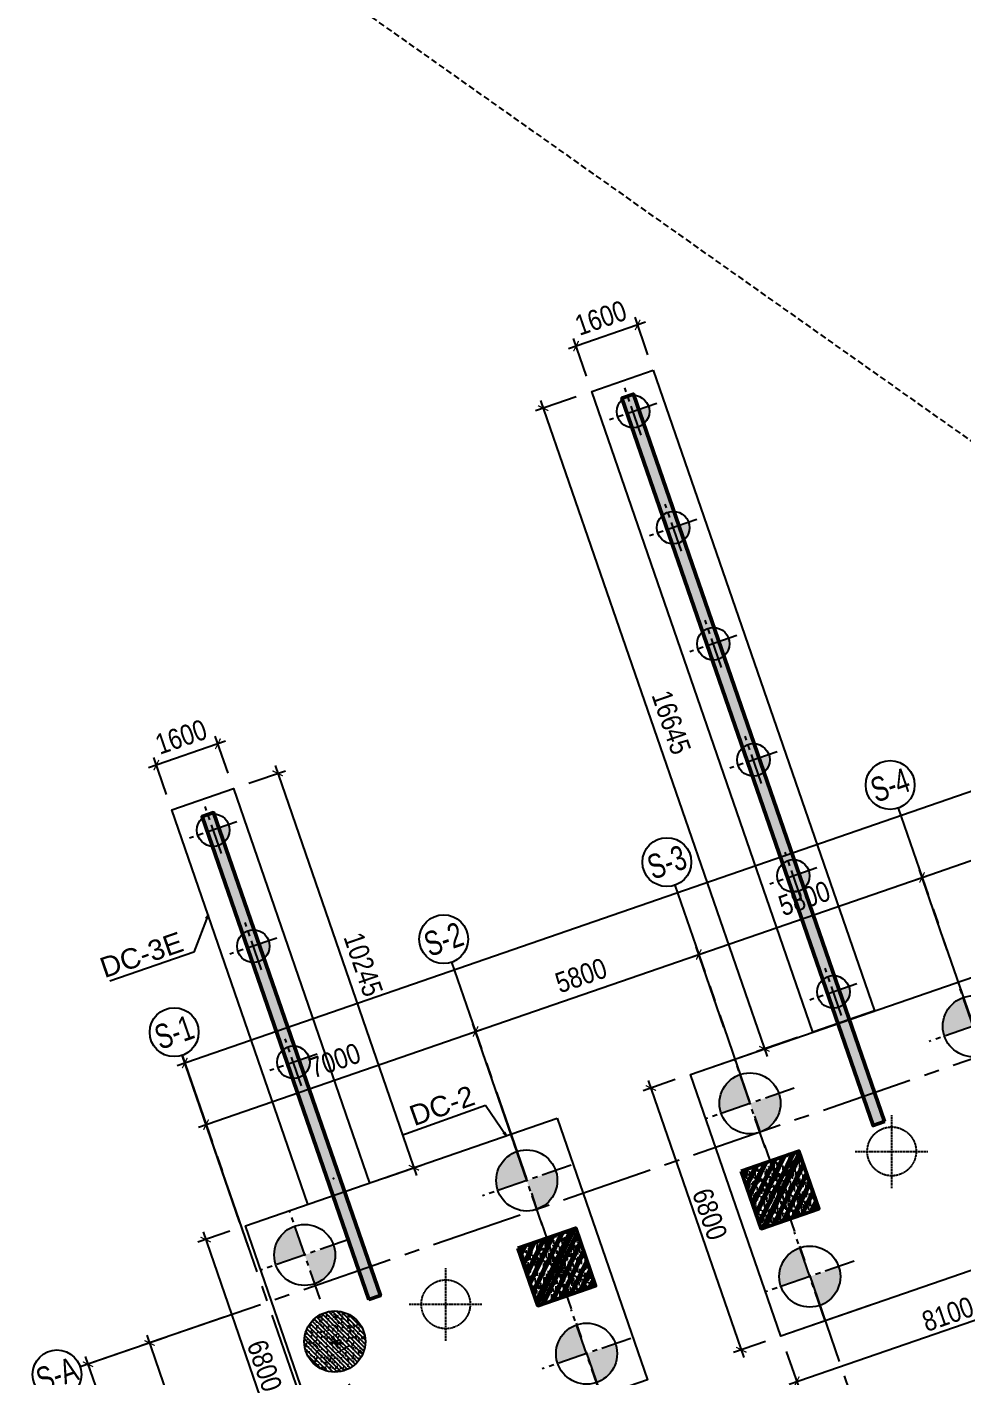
# Model space of a CAD drawing. Header units: millimetres. Extents: x -80883 to 1373228, y -532110 to 182357.
# Drawn here: x 667241 to 690201, y -302560 to -269431 of the extents above; entities that cross this region are included whole.
import ezdxf
from ezdxf.enums import TextEntityAlignment as Align
from ezdxf.xclip import XClip

# ---------------------------------------------------------------- set-up
doc = ezdxf.new("R2010")
doc.units = ezdxf.units.MM
doc.header["$LTSCALE"] = 100
doc.header["$XCLIPFRAME"] = 0
doc.header["$PDMODE"] = 32
doc.header["$PDSIZE"] = 2.5
for name, pattern in [('CENTER2', [1.125, 0.75, -0.125, 0.125, -0.125]), ('DASHED', [4.5, 3, -1.5]), ('HIDDEN', [0.375, 0.25, -0.125]), ('Xref_ST_MBDV Cot vach 30.7.2022$0$DASHDOT', [1, 0.5, -0.25, 0, -0.25])]:
    doc.linetypes.add(name, pattern=pattern)
for name, color, linetype in [('ccu11-Dim', 8, 'Continuous'), ('ccu11-Khuat', 9, 'DASHED'), ('ccu11-Manh', 8, 'Continuous'), ('ccu12-Hatch', 250, 'Continuous'), ('ccu12-Pile', 4, 'Continuous'), ('ccu12-Thay', 7, 'Continuous'), ('ccu12-Truc', 13, 'CENTER2'), ('KC-Betong', 6, 'Continuous'), ('KC2-CONCRETE', 7, 'Continuous'), ('KC2-DIM', 251, 'Continuous'), ('KCS_CENTER_POINT', 7, 'Continuous'), ('KCS_PILE', 8, 'HIDDEN'), ('KT-Dim', 8, 'Continuous'), ('Xref_ST_MBDV Cot vach 30.7.2022$0$Xref_ST_MBDV Cot vach 30.7.2022|Xref_ST_MBDV Cot vach 30.7.2022|Xref_ST_MBDV Cot vach 30.7.2022|Xref_ST_MBDV Cot vach 30.7.2022|A-WALL-PATT', 251, 'Continuous'), ('Xref_ST_MBDV Cot vach 30.7.2022$0$Xref_ST_MBDV Cot vach 30.7.2022|Xref_ST_MBDV Cot vach 30.7.2022|Xref_ST_MBDV Cot vach 30.7.2022|Xref_ST_MBDV Cot vach 30.7.2022|Site_plot line', 1, 'Xref_ST_MBDV Cot vach 30.7.2022$0$DASHDOT'), ('Xref_ST_MBDV Cot vach 30.7.2022|Xref_ST_MBDV Cot vach 30.7.2022|Xref_ST_MBDV Cot vach 30.7.2022|Xref_ST_MBDV Cot vach 30.7.2022|A-GRID-SYM', 50, 'Continuous')]:
    doc.layers.add(name, color=color, linetype=linetype)
for name, color, linetype, lineweight in [('ccu12-Tencaukien', 9, 'Continuous', 15), ('KT-Net cot', 2, 'Continuous', 50), ('KT-Net cot vach', 6, 'Continuous', 50), ('KT-Vat lieu', 250, 'Continuous', 9)]:
    doc.layers.add(name, color=color, linetype=linetype, lineweight=lineweight)
doc.styles.add('Arial', font='arial.ttf', dxfattribs={"width": 0.7})
doc.styles.add('Arial Narrow', font='ARIALN.TTF')
doc.styles.add('HBA-Text', font='GOTHIC.TTF')
doc.dimstyles.new('ccu11-100x2', dxfattribs={"dimscale": 100, "dimtxt": 2.5, "dimasz": 1, "dimexe": 1, "dimexo": 2, "dimgap": 1, "dimtad": 1, "dimdec": 0, "dimlfac": 0.5, "dimrnd": 5, "dimdsep": 46, "dimtxsty": 'Arial', "dimblk": 'ARCHTICK', "dimcen": -1, "dimdle": 1, "dimclrd": 256, "dimclre": 256, "dimclrt": 31, "dimadec": 0, "dimazin": 2, "dimtfac": 0.1, "dimtdec": 0, "dimtmove": 0, "dimatfit": 1, "dimldrblk": 'ARCHTICK', "dimfxl": 1, "dimtvp": 0.833333, "dimtolj": 1, "dimtzin": 12, "dimarcsym": 0})
doc.dimstyles.new('ccu12-200', dxfattribs={"dimscale": 200, "dimtxt": 2.5, "dimasz": 1, "dimexe": 1, "dimexo": 2, "dimgap": 1, "dimtad": 1, "dimdec": 0, "dimrnd": 5, "dimdsep": 46, "dimtxsty": 'Arial Narrow', "dimblk": 'ARCHTICK', "dimcen": -1, "dimdle": 1, "dimclrd": 256, "dimclre": 256, "dimclrt": 3, "dimadec": 0, "dimazin": 2, "dimtfac": 0.1, "dimtdec": 0, "dimtmove": 0, "dimatfit": 1, "dimldrblk": 'ARCHTICK', "dimfxl": 1, "dimtvp": 0.833333, "dimtolj": 1, "dimtzin": 12, "dimarcsym": 0})
doc.dimstyles.new('CCU_1-300', dxfattribs={"dimscale": 200, "dimtxt": 2.5, "dimasz": 1, "dimexe": 1, "dimexo": 2, "dimgap": 0.5, "dimtad": 1, "dimdec": 0, "dimrnd": 5, "dimdsep": 46, "dimtxsty": 'Arial Narrow', "dimblk": 'ARCHTICK', "dimcen": -1, "dimdle": 1, "dimclrd": 256, "dimclre": 256, "dimclrt": 3, "dimadec": 0, "dimazin": 2, "dimtfac": 0.1, "dimtdec": 0, "dimtix": 1, "dimtmove": 2, "dimatfit": 1, "dimfxl": 1, "dimtvp": 0.833333, "dimtolj": 1, "dimtzin": 12, "dimarcsym": 0})
pattern_1 = [(50, (550, -550), (286.904, -25.1), [30, -330]), (355, (550, -550), (-55.5, 300.877), [24, -264]), (100.451, (573.9, -552.1), (231.404, 275.776), [25.496, -280.457]), (46.184, (550, -470), (426.9, -66.21), [45, -495]), (96.636, (585.57, -475.5), (373.87, 389.65), [38.24, -420.69]), (351.184, (550, -470), (373.86, 389.65), [36, -396]), (21, (590, -490), (238.763, -161.048), [30, -330]), (326, (590, -490), (97.326, 290.06), [24, -264]), (71.451, (609.9, -503.42), (336.09, 129.01), [25.496, -280.457]), (37.5, (550, -550), (4.864, 133.1575), [0, -260.8, 0, -268, 0, -265]), (7.5, (550, -550), (105.228, 157.765), [0, -152.8, 0, -254.8, 0, -101]), (327.5, (460.8, -550), (213.529, -9.022), [0, -100, 0, -312, 0, -414]), (317.5, (420.8, -550), (233.274, 40.042), [0, -130, 0, -207.2, 0, -294]), (45, (550, -550), (-120.208, 120.208), []), (45, (550, -501), (-120.208, 120.208), [])]
pattern_2 = [(50, (108165.77, -54076.06), (286.90407, -25.10085), [30, -330]), (355, (108165.77, -54076.06), (-55.5005, 300.87685), [24, -264]), (100.4514, (108189.68, -54078.15), (231.40375, 275.7758), [25.4961, -280.45684]), (46.1842, (108165.77, -53996.06), (426.8964, -66.2076), [45, -495]), (96.6356, (108201.34, -54001.57), (373.8651, 389.6471), [38.2441, -420.6852]), (351.1842, (108165.77, -53996.06), (373.8648, 389.6474), [36, -396]), (21, (108205.77, -54016.06), (238.7628, -161.04756), [30, -330]), (326, (108205.77, -54016.06), (97.3261, 290.06), [24, -264]), (71.4514, (108225.66, -54029.48), (336.08905, 129.0122), [25.4961, -280.45684]), (37.5, (108165.77, -54076.06), (4.86394, 133.15754), [0, -260.8, 0, -268, 0, -265]), (7.5, (108165.77, -54076.06), (105.22781, 157.76468), [0, -152.8, 0, -254.8, 0, -101]), (327.5, (108076.57, -54076.06), (213.52897, -9.02195), [0, -100, 0, -312, 0, -414]), (317.5, (108036.57, -54076.06), (233.27447, 40.042), [0, -130, 0, -207.2, 0, -294]), (45, (108165.77, -54076.06), (-106.06602, 106.06602), []), (45, (108236.48, -54076.06), (-106.06602, 106.06602), [])]

# ---------------------------------------------------------------- blocks, each defined once
blk = doc.blocks.new('Xref_ST_MBDV Cot vach 30.7.2022$0$Tuong Vay01-flat-1')
at = {"layer": 'Xref_ST_MBDV Cot vach 30.7.2022$0$Xref_ST_MBDV Cot vach 30.7.2022|Xref_ST_MBDV Cot vach 30.7.2022|Xref_ST_MBDV Cot vach 30.7.2022|Xref_ST_MBDV Cot vach 30.7.2022|A-WALL-PATT'}
h = blk.add_hatch(dxfattribs=at)
h.set_pattern_fill('ACET-2D-VATLIEU04', color=256, scale=50, pattern_type=2)
h.set_pattern_definition([(50, (-11139561.84, -1407213.45), (-225.902474, 189.5546825), [37.5, -412.5]), (355, (-11139561.84, -1407213.45), (32.127212, 367.215716), [30, -330]), (100.4514, (-11139531.95, -1407216.06), (-341.231527, -62.944187), [31.870095, -350.571056]), (46.1842, (-11139561.84, -1407113.45), (-319.180497, 306.252097), [56.25, -618.75]), (96.6356, (-11139517.37, -1407120.34), (-516.995922, -60.144022), [47.805144, -525.8565]), (351.1842, (-11139561.84, -1407113.45), (84.740774, 546.39543), [45, -495]), (21, (-11139511.84, -1407138.45), (-105.680822, 275.3079534), [37.5, -412.5]), (326, (-11139511.84, -1407138.45), (206.128805, 305.59852), [30, -330]), (71.4514, (-11139486.97, -1407155.22), (-328.963765, 110.380101), [31.870095, -350.571056]), (37.5, (-11139561.84, -1407213.45), (-78.1345294, 101.8269012), [0, -326, 0, -335, 0, -331.25]), (7.5, (-11139561.84, -1407213.45), (-23.2793464, 176.824191), [0, -191, 0, -318.5, 0, -126.25]), (327.5, (-11139673.34, -1407213.45), (71.9444175, 112.9301145), [0, -125, 0, -390, 0, -517.5000003]), (317.5, (-11139723.34, -1407213.45), (158.0205496, 172.449169), [0, -162.5, 0, -259, 0, -367.5]), (45, (-11139561.84, -1407213.45), (-150.260191, 150.260191), []), (45, (-11139561.84, -1407152.2), (-150.260191, 150.260191), [])])
h.paths.add_polyline_path([(-82665, -118500), (-81837, -121132), (-80903, -123728), (-79863, -126284), (-78720, -128795), (-77475, -131258), (-76131, -133667), (-74689, -136020), (-73153, -138312), (-71525, -140539), (-69807, -142699), (-68002, -144786), (-66114, -146798), (-64145, -148731), (-62100, -150582), (-59980, -152349), (-57790, -154027), (-55533, -155614), (-53213, -157109), (-50835, -158507), (-48401, -159807), (-45916, -161007), (-43385, -162104), (-40811, -163097), (-38198, -163985), (-35551, -164765), (-32875, -165436), (-30174, -165998), (-27451, -166448), (-24702, -166789), (-4397, -168938), (36420, -167648), (41836, -160719), (12445, -24368), (8473, -9249), (-4719, -5521), (-10557, -9947), (-34021, -27848), (-39777, -32009), (-41249, -35294), (-45787, -38574), (-49368, -38942), (-57644, -44924), (-59845, -46601), (-61969, -48362), (-64020, -50208), (-65993, -52137), (-67887, -54144), (-69696, -56226), (-71420, -58381), (-73054, -60604), (-74596, -62892), (-76043, -65242), (-77394, -67648), (-78645, -70107), (-79794, -72615), (-80841, -75168), (-81782, -77762), (-82617, -80392), (-83343, -83054), (-83961, -85743), (-84468, -88455), (-84865, -91186), (-85149, -93930), (-85321, -96684), (-85381, -99530), (-85329, -102201), (-85163, -104955), (-84886, -107701), (-84496, -110432), (-83996, -113146), (-83385, -115836)], flags=16)
h.paths.add_polyline_path([(-83625, -118781), (-82785, -121452), (-81837, -124086), (-80781, -126680), (-79621, -129228), (-78358, -131727), (-76994, -134172), (-75531, -136560), (-73973, -138886), (-72320, -141146), (-70577, -143337), (-68746, -145455), (-66829, -147497), (-64832, -149459), (-62755, -151337), (-60604, -153130), (-58382, -154833), (-56092, -156444), (-53738, -157960), (-51324, -159379), (-48854, -160699), (-46333, -161916), (-43764, -163030), (-41151, -164038), (-38500, -164938), (-35814, -165730), (-33098, -166411), (-30357, -166981), (-27595, -167438), (-24816, -167783), (-4434, -169940), (36920, -168633), (42913, -160966), (13418, -24135), (9295, -8442), (-4926, -4424), (-11163, -9151), (-34617, -27045), (-40580, -31355), (-42052, -34640), (-46156, -37607), (-49737, -37975), (-58240, -44121), (-60467, -45819), (-62623, -47605), (-64704, -49479), (-66707, -51435), (-68628, -53472), (-70465, -55586), (-72214, -57772), (-73872, -60029), (-75437, -62350), (-76905, -64734), (-78276, -67176), (-79545, -69672), (-80712, -72217), (-81774, -74808), (-82729, -77440), (-83576, -80109), (-84314, -82810), (-84940, -85539), (-85455, -88291), (-85857, -91062), (-86146, -93847), (-86321, -96642), (-86382, -99529), (-86328, -102241), (-86160, -105036), (-85879, -107821), (-85484, -110593), (-84976, -113347), (-84356, -116078)])
at = {"layer": 'Xref_ST_MBDV Cot vach 30.7.2022$0$Xref_ST_MBDV Cot vach 30.7.2022|Xref_ST_MBDV Cot vach 30.7.2022|Xref_ST_MBDV Cot vach 30.7.2022|Xref_ST_MBDV Cot vach 30.7.2022|Site_plot line', "ltscale": 5000}
blk.add_arc((-17764, -99529), 69167, 126.14636, 263.7927, dxfattribs=at)
blk = doc.blocks.new('_ARCHTICK')
at = {"color": 0, "linetype": 'ByBlock', "const_width": 0.15}
blk.add_lwpolyline([(-0.5, -0.5), (0.5, 0.5)], dxfattribs=at)
blk = doc.blocks.new('*D1089')
at = {"layer": 'Defpoints', "color": 0, "transparency": 16777216}
for p in [(308279, -57856, 0), (312200, -66552, 0), (309168, -67599)]:
    blk.add_point(p, dxfattribs=at)
at = {"layer": 'KT-Dim', "lineweight": -2, "transparency": 16777216}
for p, q in [((307901, -57986), (305879, -58684)), ((306003, -58430), (309233, -67788)), ((311822, -66683), (308979, -67664))]:
    blk.add_line(p, q, dxfattribs=at)
at = {"layer": 'KT-Dim', "lineweight": -2, "transparency": 16777216, "xscale": 200, "yscale": 200, "zscale": 200}
for p, rotation in [((306068, -58619), 109.0471379636341), ((309168, -67599), 289.0471379636341)]:
    blk.add_blockref('_ARCHTICK', p, dxfattribs=dict(at, rotation=rotation))
at = {"layer": 'KT-Dim', "color": 3, "transparency": 16777216, "insert": (308048, -62961), "char_height": 500, "attachment_point": 5, "rotation": 289.0471, "style": 'Arial Narrow'}
blk.add_mtext('\\A1;9500', dxfattribs=at)
blk = doc.blocks.new('GRID-SYM-flat-103')
at = {"layer": 'Xref_ST_MBDV Cot vach 30.7.2022|Xref_ST_MBDV Cot vach 30.7.2022|Xref_ST_MBDV Cot vach 30.7.2022|Xref_ST_MBDV Cot vach 30.7.2022|A-GRID-SYM'}
blk.add_circle((0, 0, 0), 900, dxfattribs=at)
at = {"layer": 'Xref_ST_MBDV Cot vach 30.7.2022|Xref_ST_MBDV Cot vach 30.7.2022|Xref_ST_MBDV Cot vach 30.7.2022|Xref_ST_MBDV Cot vach 30.7.2022|A-GRID-SYM', "style": 'HBA-Text'}
blk.add_attdef('GRID', text='', height=900, rotation=19.0471, dxfattribs=at).set_placement((0, 0, 0), align=Align.MIDDLE_CENTER)
blk = doc.blocks.new('*D1059')
at = {"layer": 'Defpoints', "color": 0, "transparency": 16777216}
for p in [(306861, -58345, 0), (323836, -104143), (320491, -105298)]:
    blk.add_point(p, dxfattribs=at)
at = {"layer": 'KT-Dim', "lineweight": -2, "transparency": 16777216}
for p, q in [((306483, -58476), (304366, -59206)), ((304490, -58952), (320556, -105487)), ((323458, -104273), (320302, -105363))]:
    blk.add_line(p, q, dxfattribs=at)
at = {"layer": 'KT-Dim', "lineweight": -2, "transparency": 16777216, "xscale": 200, "yscale": 200, "zscale": 200}
for p, rotation in [((304555, -59141), 109.0471379636341), ((320491, -105298), 289.0471379636341)]:
    blk.add_blockref('_ARCHTICK', p, dxfattribs=dict(at, rotation=rotation))
at = {"layer": 'KT-Dim', "color": 3, "transparency": 16777216, "insert": (312954, -82071), "char_height": 500, "attachment_point": 5, "rotation": 289.0471, "style": 'Arial Narrow'}
blk.add_mtext('\\A1;48830', dxfattribs=at)
blk = doc.blocks.new('*D1063')
at = {"layer": 'Defpoints', "color": 0, "transparency": 16777216}
for p in [(314073, -50971), (315243, -54360), (308626, -56644)]:
    blk.add_point(p, dxfattribs=at)
at = {"layer": 'KT-Dim', "lineweight": -2, "transparency": 16777216}
for p, q in [((307267, -53321), (314262, -50906)), ((315112, -53982), (314007, -50782)), ((308495, -56266), (307391, -53067))]:
    blk.add_line(p, q, dxfattribs=at)
at = {"layer": 'KT-Dim', "lineweight": -2, "transparency": 16777216, "xscale": 200, "yscale": 200, "zscale": 200}
for p, rotation in [((314073, -50971), 19.04713796363416), ((307456, -53256), 199.0471379636342)]:
    blk.add_blockref('_ARCHTICK', p, dxfattribs=dict(at, rotation=rotation))
at = {"layer": 'KT-Dim', "color": 3, "transparency": 16777216, "insert": (310616, -51683), "char_height": 500, "attachment_point": 5, "rotation": 19.0471, "style": 'Arial Narrow'}
blk.add_mtext('\\A1;7000', dxfattribs=at)
blk = doc.blocks.new('*D1064')
at = {"layer": 'Defpoints', "color": 0, "transparency": 16777216}
for p in [(319555, -49079), (320303, -51244), (315243, -54360)]:
    blk.add_point(p, dxfattribs=at)
at = {"layer": 'KT-Dim', "lineweight": -2, "transparency": 16777216}
for p, q in [((313884, -51037), (319744, -49013)), ((320172, -50866), (319490, -48890)), ((315112, -53982), (314007, -50782))]:
    blk.add_line(p, q, dxfattribs=at)
at = {"layer": 'KT-Dim', "lineweight": -2, "transparency": 16777216, "xscale": 200, "yscale": 200, "zscale": 200}
for p, rotation in [((319555, -49079), 19.04713796363416), ((314073, -50971), 199.0471379636342)]:
    blk.add_blockref('_ARCHTICK', p, dxfattribs=dict(at, rotation=rotation))
at = {"layer": 'KT-Dim', "color": 3, "transparency": 16777216, "insert": (316665, -49595), "char_height": 500, "attachment_point": 5, "rotation": 19.0471, "style": 'Arial Narrow'}
blk.add_mtext('\\A1;5800', dxfattribs=at)
blk = doc.blocks.new('*D1065')
at = {"layer": 'Defpoints', "color": 0, "transparency": 16777216}
for p in [(325038, -47186), (325785, -49351), (320303, -51244)]:
    blk.add_point(p, dxfattribs=at)
at = {"layer": 'KT-Dim', "lineweight": -2, "transparency": 16777216}
for p, q in [((325655, -48973), (324972, -46997)), ((319366, -49144), (325227, -47121)), ((320172, -50866), (319490, -48890))]:
    blk.add_line(p, q, dxfattribs=at)
at = {"layer": 'KT-Dim', "lineweight": -2, "transparency": 16777216, "xscale": 200, "yscale": 200, "zscale": 200}
for p, rotation in [((325038, -47186), 19.04713796363416), ((319555, -49079), 199.0471379636342)]:
    blk.add_blockref('_ARCHTICK', p, dxfattribs=dict(at, rotation=rotation))
at = {"layer": 'KT-Dim', "color": 3, "transparency": 16777216, "insert": (322148, -47702), "char_height": 500, "attachment_point": 5, "rotation": 19.0471, "style": 'Arial Narrow'}
blk.add_mtext('\\A1;5800', dxfattribs=at)
blk = doc.blocks.new('*D1066')
at = {"layer": 'Defpoints', "color": 0, "transparency": 16777216}
for p in [(333214, -44363), (333962, -46528), (325785, -49351)]:
    blk.add_point(p, dxfattribs=at)
at = {"layer": 'KT-Dim', "lineweight": -2, "transparency": 16777216}
for p, q in [((324849, -47251), (333403, -44298)), ((333831, -46150), (333149, -44174)), ((325655, -48973), (324972, -46997))]:
    blk.add_line(p, q, dxfattribs=at)
at = {"layer": 'KT-Dim', "lineweight": -2, "transparency": 16777216, "xscale": 200, "yscale": 200, "zscale": 200}
for p, rotation in [((333214, -44363), 19.04713796363416), ((325038, -47186), 199.0471379636342)]:
    blk.add_blockref('_ARCHTICK', p, dxfattribs=dict(at, rotation=rotation))
at = {"layer": 'KT-Dim', "color": 3, "transparency": 16777216, "insert": (328977, -45344), "char_height": 500, "attachment_point": 5, "rotation": 19.0471, "style": 'Arial Narrow'}
blk.add_mtext('\\A1;8650', dxfattribs=at)
blk = doc.blocks.new('*D1073')
at = {"layer": 'Defpoints', "color": 0, "transparency": 16777216}
for p in [(363163, -37115), (306934, -51743), (308410, -56019, 0)]:
    blk.add_point(p, dxfattribs=at)
at = {"layer": 'KT-Dim', "lineweight": -2, "transparency": 16777216}
for p, q in [((361876, -32774), (306745, -51809)), ((363033, -36737), (361622, -32650)), ((308280, -55641), (306869, -51554))]:
    blk.add_line(p, q, dxfattribs=at)
at = {"layer": 'KT-Dim', "lineweight": -2, "transparency": 16777216, "xscale": 200, "yscale": 200, "zscale": 200}
for p, rotation in [((361687, -32839), 19.0477163778953), ((306934, -51743), 199.0477163778953)]:
    blk.add_blockref('_ARCHTICK', p, dxfattribs=dict(at, rotation=rotation))
at = {"layer": 'KT-Dim', "color": 3, "transparency": 16777216, "insert": (334162, -41861), "char_height": 500, "attachment_point": 5, "rotation": 19.0477, "style": 'Arial Narrow'}
blk.add_mtext('\\A1;57925', dxfattribs=at)
blk = doc.blocks.new('*U156')
h = blk.add_hatch()
h.set_pattern_fill('VATLIEU04', color=250, scale=40, style=0, pattern_type=2)
h.set_pattern_definition(pattern_1)
h.paths.add_polyline_path([(-475, 475), (1025, 475), (1025, -1025), (-475, -1025)])
at = {"color": 6, "ltscale": 0.25}
blk.add_lwpolyline([(-475, 475), (1025, 475), (1025, -1025), (-475, -1025)], close=True, dxfattribs=at)
at = {"layer": 'Defpoints', "linetype": 'ByBlock', "ltscale": 30}
for p, q in [((1025, 475), (-475, -1025)), ((-475, 475), (1025, -1025))]:
    blk.add_line(p, q, dxfattribs=at)
blk = doc.blocks.new('*U153')
h = blk.add_hatch()
h.set_pattern_fill('VATLIEU04', color=250, scale=40, style=0, pattern_type=2)
h.set_pattern_definition(pattern_1)
h.paths.add_polyline_path([(-475, 475), (1025, 475), (1025, -1025), (-475, -1025)])
at = {"color": 6, "ltscale": 0.25}
blk.add_lwpolyline([(-475, 475), (1025, 475), (1025, -1025), (-475, -1025)], close=True, dxfattribs=at)
at = {"layer": 'Defpoints', "linetype": 'ByBlock', "ltscale": 30}
for p, q in [((1025, 475), (-475, -1025)), ((-475, 475), (1025, -1025))]:
    blk.add_line(p, q, dxfattribs=at)
blk = doc.blocks.new('MBDV-B1-T1-PN')
at = {"layer": 'ccu12-Hatch', "ltscale": 0.5}
h = blk.add_hatch(dxfattribs=at)
h.set_pattern_fill('BETONG', color=256, scale=50, angle=90, pattern_type=2)
h.set_pattern_definition([(90, (-725878.88, 331838.53), (-259.80762, 2e-14), [6.25, -143.75]), (90, (-725889.7, 331838.53), (-259.80762, 2e-14), [6.25, -143.75]), (210, (-725878.88, 331838.53), (129.90381, -225), [6.25, -143.75]), (210, (-725884.3, 331847.9), (129.90381, -225), [6.25, -143.75]), (90, (-726008.78, 331913.53), (-259.80762, 2e-14), [6.25, -143.75]), (90, (-726019.6, 331913.53), (-259.80762, 2e-14), [6.25, -143.75]), (210, (-726008.78, 331913.53), (129.90381, -225), [6.25, -143.75]), (210, (-726014.2, 331922.9), (129.90381, -225), [6.25, -143.75]), (150, (-725878.88, 331844.78), (-129.90381, -225), [6.25, -143.75]), (150, (-725884.3, 331835.4), (-129.90381, -225), [6.25, -143.75]), (150, (-725748.97, 331919.78), (-129.90381, -225), [6.25, -143.75]), (150, (-725754.39, 331910.4), (-129.90381, -225), [6.25, -143.75]), (135, (-725878.88, 331838.53), (-53.0330086, -53.0330086), []), (140, (-725878.88, 331838.53), (31.37607, 358.63009), [37.5, -412.5]), (85, (-725878.88, 331838.53), (-376.09607, -69.37567), [30, -330]), (190.4514, (-725876.26, 331868.4), (-344.71977, 289.25469), [31.8701, -350.57106]), (136.1842, (-725978.88, 331838.53), (82.7595, 533.62052), [56.25, -618.75]), (186.6356, (-725972, 331883), (-487.05894, 467.33135), [47.80514, -525.8565]), (81.1842, (-725978.9, 331838.53), (-487.0593, 467.33097), [45, -495]), (111, (-725953.88, 331888.53), (201.30945, 298.45353), [37.5, -412.5]), (56, (-725953.88, 331888.53), (-362.57502, 121.65767), [30, -330]), (161.4514, (-725937.1, 331913.4), (-161.26525, 420.11131), [31.8701, -350.57106]), (127.5, (-725878.88, 331838.53), (-166.446927, 6.079928), [0, -326, 0, -335, 0, -331.25]), (97.5, (-725878.88, 331838.53), (-197.205856, 131.53477), [0, -191, 0, -318.5, 0, -126.25]), (57.5, (-725878.88, 331727.03), (11.277436, 266.911218), [0, -125, 0, -390, 0, -517.5]), (47.5, (-725878.88, 331677.03), (-50.05249, 291.593085), [0, -162.5, 0, -259, 0, -367.5])])
edge = h.paths.add_edge_path()
edge.add_arc((1655, -963), 750, 0, 360)
at = {"layer": 'KC-Betong', "ltscale": 0.5}
blk.add_circle((1655, -963), 750, dxfattribs=at)
at = {"layer": 'KT-Net cot vach', "rotation": 19.04713795399666}
for name, p in [('*U153', (12239, 2930, 0)), ('*U156', (6757, 1037))]:
    blk.add_blockref(name, p, dxfattribs=at)
blk = doc.blocks.new('*D752')
at = {"layer": 'Defpoints', "color": 0, "transparency": 16777216}
for p in [(683537, -295152), (685756, -301579), (684781, -301916)]:
    blk.add_point(p, dxfattribs=at)
at = {"layer": 'KC2-DIM', "lineweight": -2, "transparency": 16777216}
for p, q in [((683159, -295282), (682373, -295553)), ((682497, -295299), (684846, -302105)), ((685378, -301710), (684592, -301981))]:
    blk.add_line(p, q, dxfattribs=at)
at = {"layer": 'KC2-DIM', "lineweight": -2, "transparency": 16777216, "xscale": 200, "yscale": 200, "zscale": 200}
for p, rotation in [((682562, -295488), 109.047137949602), ((684781, -301916), 289.047137949602)]:
    blk.add_blockref('_ARCHTICK', p, dxfattribs=dict(at, rotation=rotation))
at = {"layer": 'KC2-DIM', "color": 3, "transparency": 16777216, "insert": (684007, -298586), "char_height": 500, "attachment_point": 5, "rotation": 289.0471, "style": 'Arial Narrow'}
blk.add_mtext('\\A1;6800', dxfattribs=at)
blk = doc.blocks.new('*D753')
at = {"layer": 'Defpoints', "color": 0, "transparency": 16777216}
for p in [(693412, -298936), (693799, -300055), (685756, -301579)]:
    blk.add_point(p, dxfattribs=at)
at = {"layer": 'KC2-DIM', "lineweight": -2, "transparency": 16777216}
for p, q in [((693543, -299314), (693864, -300244)), ((685953, -302763), (693988, -299989)), ((685886, -301957), (686207, -302887))]:
    blk.add_line(p, q, dxfattribs=at)
at = {"layer": 'KC2-DIM', "lineweight": -2, "transparency": 16777216, "xscale": 200, "yscale": 200, "zscale": 200}
for p, rotation in [((693799, -300055), 19.04713795679511), ((686142, -302698), 199.0471379567951)]:
    blk.add_blockref('_ARCHTICK', p, dxfattribs=dict(at, rotation=rotation))
at = {"layer": 'KC2-DIM', "color": 3, "transparency": 16777216, "insert": (689854, -301041), "char_height": 500, "attachment_point": 5, "rotation": 19.0471, "style": 'Arial Narrow'}
blk.add_mtext('\\A1;8100', dxfattribs=at)
blk = doc.blocks.new('D1500.')
at = {"layer": 'ccu12-Hatch', "ltscale": 0.5}
h = blk.add_hatch(color=256, dxfattribs=at)
h.dxf.hatch_style = 1
h.paths.add_polyline_path([(750, 0, 0.414214), (0, 750), (0, 0)])
h.paths.add_polyline_path([(0, 0), (-750, 0, 0.414214), (0, -750)])
at = {"layer": 'ccu12-Pile', "color": 13, "linetype": 'CENTER2', "ltscale": 10}
for p, q in [((0, 1150), (0, -1150)), ((1150, 0), (-1150, 0))]:
    blk.add_line(p, q, dxfattribs=at)
at = {"layer": 'ccu12-Pile', "ltscale": 0.5}
blk.add_circle((0, 0), 750, dxfattribs=at)
blk = doc.blocks.new('D1500')
at = {"layer": 'ccu12-Pile', "rotation": 270}
blk.add_blockref('D1500.', (-4, 0), dxfattribs=at)
blk = doc.blocks.new('D1200')
at = {"layer": 'KCS_PILE'}
for p, q in [((0, -900), (0, 900)), ((-900, 0), (900, 0))]:
    blk.add_line(p, q, dxfattribs=at)
at = {"layer": 'KCS_PILE', "color": 7}
blk.add_circle((0, 0), 600, dxfattribs=at)
blk = doc.blocks.new('MBDV-COC-PN')
at = {"layer": 'KC2-CONCRETE'}
for points in [[(18049, 8241), (20268, 1814), (12611, -830), (10392, 5598)], [(7115, 4519), (9334, -1908), (1677, -4552), (-542, 1876)]]:
    blk.add_lwpolyline(points, close=True, dxfattribs=at)
at = {"layer": 'KCS_PILE', "rotation": 19.04713795402007}
for p in [(17337, 6779), (11854, 4886), (6372, 2993), (920, 1164), (13323, 633), (7841, -1260), (2389, -3089)]:
    blk.add_blockref('D1500', p, dxfattribs=at)
at = {"layer": 'KCS_PILE'}
for p in [(15330, 3706), (4379, -49)]:
    blk.add_blockref('D1200', p, dxfattribs=at)
blk = doc.blocks.new('D800.')
at = {"layer": 'ccu12-Pile', "ltscale": 0.5}
h = blk.add_hatch(color=250, dxfattribs=at)
h.dxf.hatch_style = 1
h.paths.add_polyline_path([(0, 0), (400, 0, 0.414214), (0, 400)])
at = {"layer": 'ccu12-Pile', "color": 13, "linetype": 'CENTER2', "ltscale": 10}
for p, q in [((0, 613), (0, -613)), ((613, 0), (-613, 0))]:
    blk.add_line(p, q, dxfattribs=at)
at = {"layer": 'ccu12-Pile', "ltscale": 0.5}
blk.add_circle((0, 0), 400, dxfattribs=at)
blk = doc.blocks.new('*D777')
at = {"layer": 'ccu11-Dim', "lineweight": -2, "ltscale": 0.5, "transparency": 16777216}
for p, q in [((682490, -277480), (682171, -276557)), ((682425, -276681), (680535, -277333)), ((680977, -278002), (680659, -277079))]:
    blk.add_line(p, q, dxfattribs=at)
at = {"layer": 'Defpoints', "color": 0, "ltscale": 0.5, "transparency": 16777216}
for p in [(680724, -277268), (682620, -277858), (681108, -278380)]:
    blk.add_point(p, dxfattribs=at)
at = {"layer": 'ccu11-Dim', "lineweight": -2, "ltscale": 0.5, "transparency": 16777216, "xscale": 200, "yscale": 200, "zscale": 200}
for p, rotation in [((682236, -276746), 19.04713794236409), ((680724, -277268), 199.0471379423641)]:
    blk.add_blockref('_ARCHTICK', p, dxfattribs=dict(at, rotation=rotation))
at = {"layer": 'ccu11-Dim', "color": 3, "ltscale": 0.5, "transparency": 16777216, "insert": (681331, -276577), "char_height": 500, "attachment_point": 5, "rotation": 19.0471, "style": 'Arial Narrow'}
blk.add_mtext('\\A1;1600', dxfattribs=at)
blk = doc.blocks.new('*D778')
at = {"layer": 'ccu11-Dim', "lineweight": -2, "ltscale": 0.5, "transparency": 16777216}
for p, q in [((680730, -278510), (679727, -278857)), ((679851, -278602), (685414, -294715)), ((686162, -294245), (685159, -294591))]:
    blk.add_line(p, q, dxfattribs=at)
at = {"layer": 'Defpoints', "color": 0, "ltscale": 0.5, "transparency": 16777216}
for p in [(681108, -278380), (686540, -294115), (685348, -294526)]:
    blk.add_point(p, dxfattribs=at)
at = {"layer": 'ccu11-Dim', "lineweight": -2, "ltscale": 0.5, "transparency": 16777216, "xscale": 200, "yscale": 200, "zscale": 200}
for p, rotation in [((679916, -278791), 109.0471379402236), ((685348, -294526), 289.0471379402236)]:
    blk.add_blockref('_ARCHTICK', p, dxfattribs=dict(at, rotation=rotation))
at = {"layer": 'ccu11-Dim', "color": 3, "ltscale": 0.5, "transparency": 16777216, "insert": (683062, -286510), "char_height": 500, "attachment_point": 5, "rotation": 289.0471, "style": 'Arial Narrow'}
blk.add_mtext('\\A1;16645', dxfattribs=at)
blk = doc.blocks.new('*D779')
at = {"layer": 'ccu11-Dim', "lineweight": -2, "ltscale": 0.5, "transparency": 16777216}
for p, q in [((672179, -287757), (671864, -286845)), ((672119, -286969), (670228, -287622)), ((670667, -288279), (670352, -287367))]:
    blk.add_line(p, q, dxfattribs=at)
at = {"layer": 'Defpoints', "color": 0, "ltscale": 0.5, "transparency": 16777216}
for p in [(670417, -287556), (672310, -288135), (670797, -288657)]:
    blk.add_point(p, dxfattribs=at)
at = {"layer": 'ccu11-Dim', "lineweight": -2, "ltscale": 0.5, "transparency": 16777216, "xscale": 200, "yscale": 200, "zscale": 200}
for p, rotation in [((671929, -287034), 19.0471379423621), ((670417, -287556), 199.0471379423621)]:
    blk.add_blockref('_ARCHTICK', p, dxfattribs=dict(at, rotation=rotation))
at = {"layer": 'ccu11-Dim', "color": 3, "ltscale": 0.5, "transparency": 16777216, "insert": (671025, -286865), "char_height": 500, "attachment_point": 5, "rotation": 19.0471, "style": 'Arial Narrow'}
blk.add_mtext('\\A1;1600', dxfattribs=at)
blk = doc.blocks.new('*D780')
at = {"layer": 'ccu11-Dim', "lineweight": -2, "ltscale": 0.5, "transparency": 16777216}
for p, q in [((672688, -288005), (673585, -287695)), ((673331, -287571), (676805, -297634)), ((676031, -297690), (676929, -297380))]:
    blk.add_line(p, q, dxfattribs=at)
at = {"layer": 'Defpoints', "color": 0, "ltscale": 0.5, "transparency": 16777216}
for p in [(672310, -288135), (676740, -297445), (675653, -297820)]:
    blk.add_point(p, dxfattribs=at)
at = {"layer": 'ccu11-Dim', "lineweight": -2, "ltscale": 0.5, "transparency": 16777216, "xscale": 200, "yscale": 200, "zscale": 200}
for p, rotation in [((673396, -287760), 109.047137942362), ((676740, -297445), 289.047137942362)]:
    blk.add_blockref('_ARCHTICK', p, dxfattribs=dict(at, rotation=rotation))
at = {"layer": 'ccu11-Dim', "color": 3, "ltscale": 0.5, "transparency": 16777216, "insert": (675499, -292454), "char_height": 500, "attachment_point": 5, "rotation": 289.0471, "style": 'Arial Narrow'}
blk.add_mtext('\\A1;10245', dxfattribs=at)
blk = doc.blocks.new('Vach-NN-PN')
at = {"layer": 'KT-Vat lieu'}
h = blk.add_hatch(dxfattribs=at)
h.set_pattern_fill('BTCT', color=256, scale=40)
h.set_pattern_definition(pattern_2)
h.paths.add_polyline_path([(16762, -7490), (16478, -7588), (10310, 10277), (10594, 10375)])
h = blk.add_hatch(dxfattribs=at)
h.set_pattern_fill('BTCT', color=256, scale=40)
h.set_pattern_definition(pattern_2)
h.paths.add_polyline_path([(4096, -11863), (4379, -11765), (284, 98), (0, 0)])
at = {"layer": 'KT-Net cot'}
for points in [[(16762, -7490), (16478, -7588), (10310, 10277), (10594, 10375)], [(4096, -11863), (4379, -11765), (284, 98), (0, 0)]]:
    blk.add_lwpolyline(points, close=True, dxfattribs=at)
blk = doc.blocks.new('*D1349')
at = {"layer": 'Defpoints', "color": 0, "transparency": 16777216}
for p in [(672603, -298874), (674822, -305301), (673847, -305638)]:
    blk.add_point(p, dxfattribs=at)
at = {"layer": 'KC2-DIM', "lineweight": -2, "transparency": 16777216}
for p, q in [((672225, -299004), (671439, -299275)), ((671563, -299021), (673913, -305827)), ((674444, -305432), (673658, -305703))]:
    blk.add_line(p, q, dxfattribs=at)
at = {"layer": 'KC2-DIM', "lineweight": -2, "transparency": 16777216, "xscale": 200, "yscale": 200, "zscale": 200}
for p, rotation in [((671628, -299210), 109.0471379496213), ((673847, -305638), 289.0471379496213)]:
    blk.add_blockref('_ARCHTICK', p, dxfattribs=dict(at, rotation=rotation))
at = {"layer": 'KC2-DIM', "color": 3, "transparency": 16777216, "insert": (673074, -302308), "char_height": 500, "attachment_point": 5, "rotation": 289.0471, "style": 'Arial Narrow'}
blk.add_mtext('\\A1;6800', dxfattribs=at)
blk = doc.blocks.new('Grid-ST-flat-3')
at = {"layer": 'ccu12-Truc', "ltscale": 30}
for p, q in [((369404.7, -36752.1), (304555.5, -59141.2)), ((324450.3, -45484.5), (343539.5, -100776)), ((318967.8, -47377.3), (338057.1, -102668.8)), ((313485.4, -49270.1), (332574.6, -104561.6)), ((306868.6, -51554.5), (325957.9, -106846))]:
    blk.add_line(p, q, dxfattribs=at)
at = {"layer": 'KT-Dim'}
ref = blk.add_blockref('GRID-SYM-flat-103', (324254.4, -44917.3, 0), dxfattribs=dict(at, xscale=0.6666666666666666, yscale=0.6666666666666666, zscale=0.6666666666666666))
ref.add_attrib('GRID', 'S-4', dxfattribs={"layer": 'Xref_ST_MBDV Cot vach 30.7.2022|Xref_ST_MBDV Cot vach 30.7.2022|Xref_ST_MBDV Cot vach 30.7.2022|Xref_ST_MBDV Cot vach 30.7.2022|A-GRID-SYM', "height": 600, "rotation": 19, "style": 'HBA-Text', "width": 0.75}).set_placement((324254.4, -44917.3, 0), align=Align.MIDDLE_CENTER)
ref = blk.add_blockref('GRID-SYM-flat-103', (318772, -46810.1, 0), dxfattribs=dict(at, xscale=0.6666666666666666, yscale=0.6666666666666666, zscale=0.6666666666666666))
ref.add_attrib('GRID', 'S-3', dxfattribs={"layer": 'Xref_ST_MBDV Cot vach 30.7.2022|Xref_ST_MBDV Cot vach 30.7.2022|Xref_ST_MBDV Cot vach 30.7.2022|Xref_ST_MBDV Cot vach 30.7.2022|A-GRID-SYM', "height": 600, "rotation": 19, "style": 'HBA-Text', "width": 0.75}).set_placement((318772, -46810.1, 0), align=Align.MIDDLE_CENTER)
ref = blk.add_blockref('GRID-SYM-flat-103', (313289.5, -48702.9, 0), dxfattribs=dict(at, xscale=0.6666666666666666, yscale=0.6666666666666666, zscale=0.6666666666666666))
ref.add_attrib('GRID', 'S-2', dxfattribs={"layer": 'Xref_ST_MBDV Cot vach 30.7.2022|Xref_ST_MBDV Cot vach 30.7.2022|Xref_ST_MBDV Cot vach 30.7.2022|Xref_ST_MBDV Cot vach 30.7.2022|A-GRID-SYM', "height": 600, "rotation": 19.04714, "style": 'HBA-Text', "width": 0.75}).set_placement((313289.5, -48702.9, 0), align=Align.MIDDLE_CENTER)
ref = blk.add_blockref('GRID-SYM-flat-103', (306672.8, -50987.3, 0), dxfattribs=dict(at, xscale=0.6666666666666666, yscale=0.6666666666666666, zscale=0.6666666666666666))
ref.add_attrib('GRID', 'S-1', dxfattribs={"layer": 'Xref_ST_MBDV Cot vach 30.7.2022|Xref_ST_MBDV Cot vach 30.7.2022|Xref_ST_MBDV Cot vach 30.7.2022|Xref_ST_MBDV Cot vach 30.7.2022|A-GRID-SYM', "height": 600, "rotation": 19, "style": 'HBA-Text', "width": 0.75}).set_placement((306672.8, -50987.3, 0), align=Align.MIDDLE_CENTER)
ref = blk.add_blockref('GRID-SYM-flat-103', (303795.5, -59391.2, 0), dxfattribs=dict(at, xscale=0.6666666666666666, yscale=0.6666666666666666, zscale=0.6666666666666666))
ref.add_attrib('GRID', 'S-A', dxfattribs={"layer": 'Xref_ST_MBDV Cot vach 30.7.2022|Xref_ST_MBDV Cot vach 30.7.2022|Xref_ST_MBDV Cot vach 30.7.2022|Xref_ST_MBDV Cot vach 30.7.2022|A-GRID-SYM', "height": 600, "rotation": 19, "style": 'HBA-Text', "width": 0.75}).set_placement((303795.5, -59391.2, 0), align=Align.MIDDLE_CENTER)
dim = blk.add_aligned_dim(p1=(363163.5, -37115.1), p2=(308410.2, -56019.2, 0), distance=-4523.4, dimstyle='ccu12-200', dxfattribs=at)
dim.commit()
dim.dimension.update_dxf_attribs({"geometry": '*D1073', "text_midpoint": (334162.1, -41861.1)})
for base, p1, p2, angle, picture, middle in [((333214.1, -44363), (325785.3, -49351.3), (333961.7, -46528.4), 19.04714, '*D1066', (328977.3, -45344)), ((325037.7, -47185.8), (320302.8, -51244.1), (325785.3, -49351.3), 19.04714, '*D1065', (322147.8, -47701.9)), ((319555.2, -49078.7), (315242.5, -54359.7), (320302.8, -51244.1), 19.04714, '*D1064', (316665.4, -49594.7)), ((314072.8, -50971.5), (308625.8, -56644.1), (315242.5, -54359.7), 19.04714, '*D1063', (310615.8, -51683.3)), ((309168.2, -67599.1, 0), (308278.7, -57855.8), (312200.2, -66552.3), 109.04714, '*D1089', (308048.4, -62960.5, 0)), ((320490.9, -105297.8, 0), (306860.8, -58345.3), (323836, -104142.9, 0), 109.04714, '*D1059', (312953.5, -82070.9, 0))]:
    dim = blk.add_linear_dim(base=base, p1=p1, p2=p2, angle=angle, dimstyle='ccu12-200', dxfattribs=at)
    dim.commit()
    dim.dimension.update_dxf_attribs({"geometry": picture, "text_midpoint": middle})

msp = doc.modelspace()

# ---------------------------------------------------------------- linework, layer by layer
at = {"layer": 'ccu11-Khuat', "ltscale": 0.5}
msp.add_line((645571.9, -247882.9), (813771.9, -366824.3), dxfattribs=at)
at = {"layer": 'ccu11-Khuat'}
for p in [(683109.4, -281726.5), (684093.9, -284578), (685078.4, -287429.5), (672798.9, -292003.9), (673783.4, -294855.4), (674767.9, -297706.9)]:
    msp.add_point(p, dxfattribs=at)
at = {"layer": 'ccu12-Thay', "ltscale": 0.5}
msp.add_lwpolyline([(682620.1, -277857.7), (688052.5, -293592.5), (686540.1, -294114.6), (681107.7, -278379.8)], close=True, dxfattribs=at)
msp.add_lwpolyline([(674141, -298342.5), (670797.2, -288657.3), (672309.6, -288135.1), (675653.4, -297820.4)], dxfattribs=at)
at = {"layer": 'KC-Betong'}
for points in [[(688304.1, -296313.1), (688020.6, -296411), (681852.6, -278545.8), (682136.2, -278447.9)], [(675637.8, -300686.2), (675921.4, -300588.3), (671825.7, -288725.4), (671542.1, -288823.3)]]:
    msp.add_lwpolyline(points, close=True, dxfattribs=at)
at = {"layer": 'KC2-CONCRETE'}
for p, q in [((683536.7, -295151.5), (685710.8, -294401)), ((687929.9, -300828.7), (685755.9, -301579.3))]:
    msp.add_line(p, q, dxfattribs=at)
at = {"layer": 'KCS_CENTER_POINT'}
for p, q in [((685591.5, -298039.1), (685875.1, -297941.1)), ((685684.4, -297848.3), (685782.3, -298131.9)), ((680201.9, -299741.1), (680299.8, -300024.7)), ((680109.1, -299931.9), (680392.7, -299834)), ((674657.6, -301761.1), (674941.2, -301663.2)), ((674750.4, -301570.3), (674848.3, -301853.9))]:
    msp.add_line(p, q, dxfattribs=at)

# ---------------------------------------------------------------- block references
ref = msp.add_blockref('Xref_ST_MBDV Cot vach 30.7.2022$0$Tuong Vay01-flat-1', (742513.6, -173724.8))
XClip(ref).set_block_clipping_path([(-91541.6736345236, -190955.6682973447), (52438.3255017358, -76158.0499385341)])
msp.add_blockref('Grid-ST-flat-3', (364182, -243129.8))
at = {"layer": 'ccu11-Manh'}
msp.add_blockref('MBDV-B1-T1-PN', (673144.6, -300749.5), dxfattribs=at)
at = {"layer": 'ccu12-Thay', "rotation": 289.0471379423599}
for p in [(682125, -278875), (683109.4, -281726.5), (684093.9, -284578), (685078.4, -287429.5), (671814.5, -289152.4), (686059.4, -290278.1), (672798.9, -292003.9), (687042.6, -293126), (673783.4, -294855.4)]:
    msp.add_blockref('D800.', p, dxfattribs=at)
at = {"layer": 'KC2-DIM'}
msp.add_blockref('MBDV-COC-PN', (673144.6, -300749.5), dxfattribs=at)
at = {"layer": 'KT-Net cot'}
msp.add_blockref('Vach-NN-PN', (671538.7, -288820.4), dxfattribs=at)

# ---------------------------------------------------------------- texts
at = {"layer": 'ccu12-Tencaukien', "color": 31, "style": 'Arial'}
for s, rotation, p in [('DC-3E', 19.04756, (669144.1, -292793.2)), ('DC-2', 19.69753, (676747.7, -296429))]:
    msp.add_text(s, height=500, rotation=rotation, dxfattribs=at).set_placement(p)

# ---------------------------------------------------------------- dimensions: what is measured, and where the dimension line sits
at = {"layer": 'ccu11-Dim', "ltscale": 0.5}
for p1, p2, distance, picture, middle in [((682620.1, -277857.7), (681107.7, -278379.8), -1176.3, '*D777', (681331.4, -276576.5)), ((681107.7, -278379.8), (686540.1, -294114.6), -1260.8, '*D778', (683062.5, -286510.1)), ((672309.6, -288135.1), (670797.2, -288657.3), -1164.8, '*D779', (671024.7, -286864.8)), ((672309.6, -288135.1), (675653.4, -297820.4), 1149.7, '*D780', (675498.6, -292454))]:
    dim = msp.add_aligned_dim(p1=p1, p2=p2, distance=distance, dimstyle='ccu12-200', dxfattribs=at)
    dim.commit()
    dim.dimension.update_dxf_attribs({"geometry": picture, "text_midpoint": middle})
at = {"layer": 'KC2-DIM'}
for base, p1, p2, angle, picture, middle in [((684781.2, -301915.7), (683536.7, -295151.5), (685755.9, -301579.3), 109.04714, '*D752', (684007.5, -298585.9)), ((673847.3, -305637.8), (672602.8, -298873.6), (674821.9, -305301.3), 109.04714, '*D1349', (673073.5, -302308)), ((693798.7, -300054.8), (685755.9, -301579.3), (693412.4, -298935.8), 19.04714, '*D753', (689854.5, -301040.6))]:
    dim = msp.add_linear_dim(base=base, p1=p1, p2=p2, angle=angle, dimstyle='CCU_1-300', dxfattribs=at)
    dim.commit()
    dim.dimension.update_dxf_attribs({"geometry": picture, "text_midpoint": middle})

# ---------------------------------------------------------------- leaders
for points in [[(671685.9, -291231.4), (671339.3, -292150.8), (669277.5, -292862.7)], [(679007.7, -296662.3), (678497.5, -295918.6), (676443.9, -296653.8)]]:
    msp.add_leader(points, dimstyle='ccu11-100x2', override={"dimgap": 1, "dimtad": 0, "dimldrblk": 'Open'}, dxfattribs=at)

doc.saveas('drawing.dxf')
